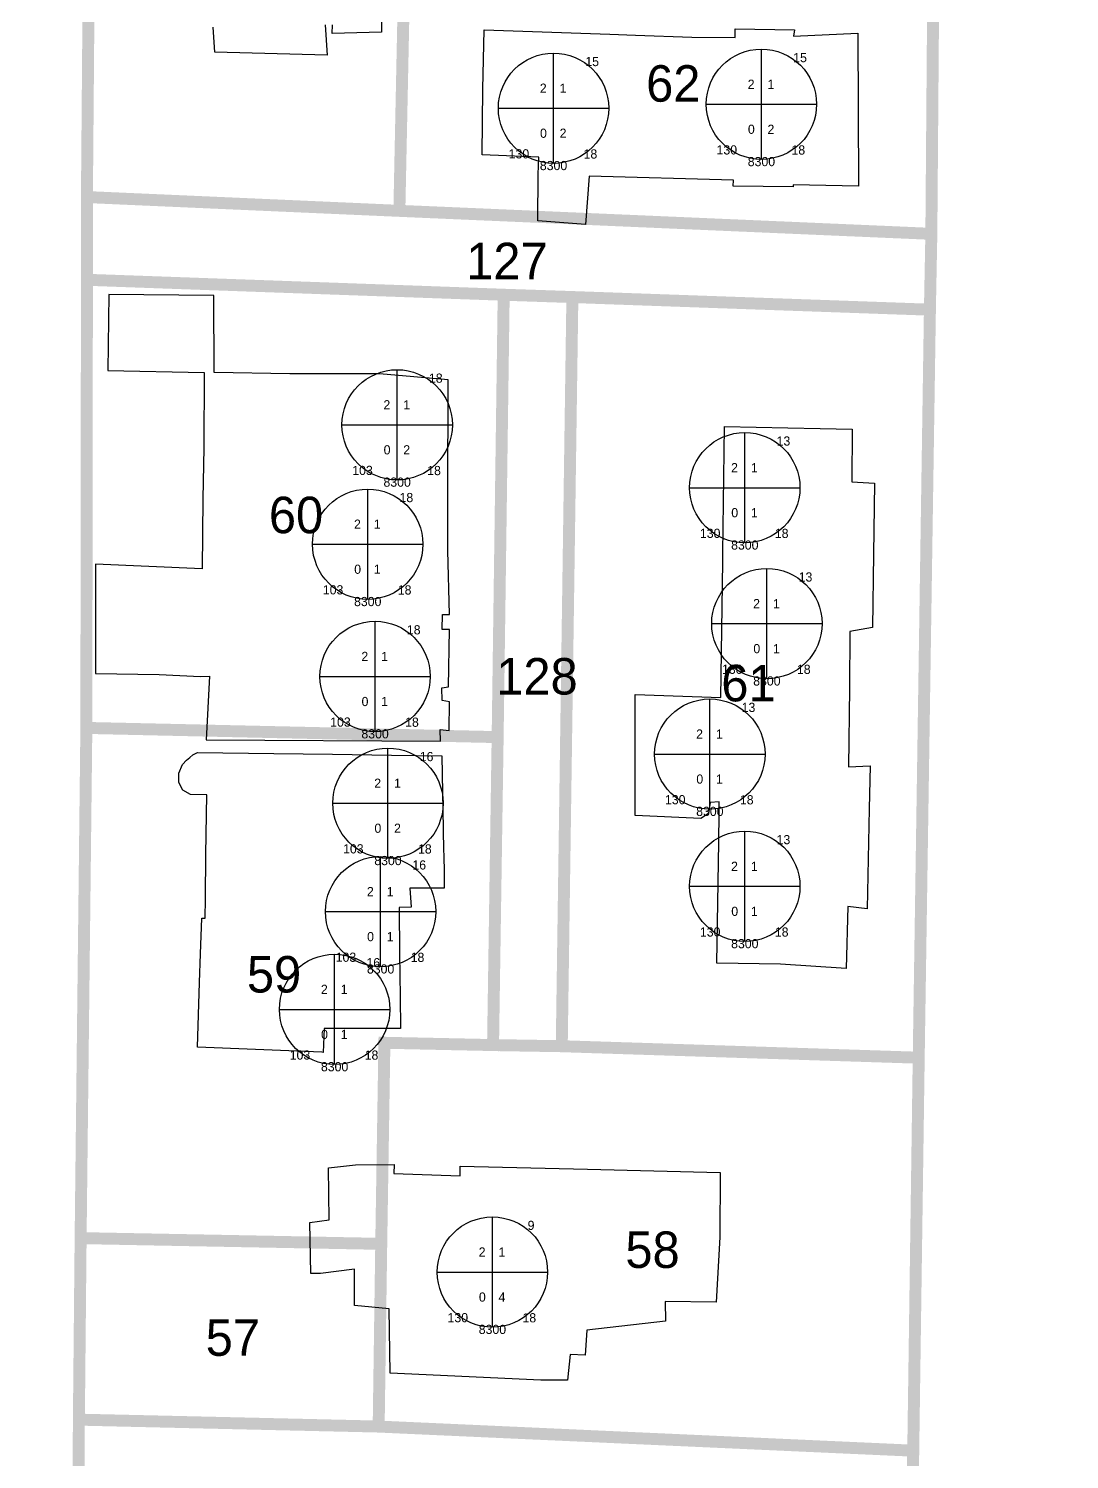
# Model space of a CAD drawing. Header units: inches. Extents: x 179568 to 180433, y 653998 to 654850.
# Drawn here: x 180125.1 to 180181.7, y 654542 to 654619.9 of the extents above; entities that cross this region are included whole.
import ezdxf
from ezdxf.enums import TextEntityAlignment as Align

# ---------------------------------------------------------------- set-up
doc = ezdxf.new("R2010")
doc.units = ezdxf.units.IN
doc.header["$MEASUREMENT"] = 0
for name, color, linetype in [('2200', 254, 'Continuous'), ('2203', 7, 'Continuous'), ('2206', 255, 'Continuous'), ('9100', 255, 'Continuous'), ('chelkot lines', 1, 'Continuous'), ('chelkot numbers', 1, 'Continuous')]:
    doc.layers.add(name, color=color, linetype=linetype)
doc.styles.add('HEBTXT', font='HEBTXT.shx')
doc.styles.get("Standard").update_dxf_attribs({"font": 'arial.ttf'})

# ---------------------------------------------------------------- blocks, each defined once
blk = doc.blocks.new('2206')
at = {"color": 0, "lineweight": -2}
for p, q in [((0, -7.5), (0, 7.5)), ((-7.5, 0), (7.5, 0))]:
    blk.add_line(p, q, dxfattribs=at)
blk.add_circle((0, 0), 7.5, dxfattribs=at)
at = {"color": 0, "lineweight": -2, "style": 'HEBTXT'}
for tag, p in [('NUM-FLOORS', (-0.93, 2.1)), ('NUM-BUSNS-CUR', (-0.9, -4.02))]:
    blk.add_attdef(tag, text='', height=2, dxfattribs=at).set_placement(p, align=Align.RIGHT)
for tag, p in [('NUM-ENTR', (0.83, 2.1)), ('NUM-APTS-CUR', (0.83, -4.02))]:
    blk.add_attdef(tag, p, '', height=2, dxfattribs=at)
at = {"lineweight": -2, "style": 'HEBTXT', "flags": 1}
for tag, p in [('CITY-CODE', (0, -12.5)), ('STREET-CODE', (0, -15)), ('STRT_TYPE', (0, -27.5)), ('STREET-CODE-2', (0, -30))]:
    blk.add_attdef(tag, text='', height=2, dxfattribs=at).set_placement(p, align=Align.CENTER)
at = {"color": 0, "lineweight": -2, "style": 'HEBTXT'}
blk.add_attdef('BLDG-TYPE', text='', height=2, dxfattribs=at).set_placement((0, -22.5), align=Align.CENTER)
at = {"lineweight": -2, "style": 'HEBTXT'}
for tag, p in [('BLDG-NUM-2', (0, -32.5)), ('BLDG-LETTER-2', (0, -35))]:
    blk.add_attdef(tag, text='', height=2, dxfattribs=at).set_placement(p, align=Align.CENTER)
at = {"layer": '2203', "lineweight": -2, "style": 'HEBTXT'}
for tag, p in [('BLDG-NUM', (0, -17.5)), ('BLDG-LETTER', (0, -20))]:
    blk.add_attdef(tag, text='', height=2, dxfattribs=at).set_placement(p, align=Align.CENTER)

msp = doc.modelspace()

# ---------------------------------------------------------------- linework, layer by layer
at = {"layer": '2200'}
for points in [[(180144.34, 654624.8, 69.98), (180144.29, 654619.66, 69.98), (180141.62, 654619.58, 69.25), (180141.63, 654620.06, 69.38)], [(180141.23, 654620.05, 69.28), (180141.35, 654618.41, 68.45), (180135.24, 654618.57, 67.83), (180135.14, 654619.93, 67.83)]]:
    msp.add_polyline3d(points, dxfattribs=at)
for points in [[(180166.68, 654611.24, 72.49), (180163.42, 654611.28, 72.49), (180163.43, 654611.6, 69.34), (180155.59, 654611.83, 69.23), (180155.38, 654609.2, 66.23), (180152.8, 654609.39, 66.19), (180152.82, 654611.91, 69.19), (180152.85, 654612.85, 69.65), (180149.76, 654612.99, 69.86), (180149.81, 654616.55, 71.26), (180149.88, 654619.79, 69.52), (180156.71, 654619.54, 69.56), (180158.11, 654619.49, 69.56), (180161.16, 654619.38, 72.34), (180163.53, 654619.36, 72.38), (180163.53, 654619.83, 72.46), (180166.75, 654619.78, 72.5), (180166.69, 654619.44, 72.46), (180170.19, 654619.61, 71.78), (180170.22, 654611.29, 72.31), (180166.68, 654611.35, 72.52), (180166.68, 654611.35, 72.52)], [(180134.54, 654590.47, 68.67), (180128.74, 654590.721, 67.124), (180128.75, 654584.78, 67.79), (180132.21, 654584.72, 67.79), (180134.46, 654584.61, 67.79), (180134.95, 654584.63, 67.79), (180134.76, 654581.17, 67.79), (180147.51, 654581.1, 67.79), (180147.49, 654581.73, 67.79), (180147.98, 654581.68, 67.79), (180147.99, 654583.24, 67.79), (180147.59, 654583.3, 67.79), (180147.57, 654583.99, 67.79), (180147.94, 654584.05, 67.79), (180148, 654587.16, 67.79), (180147.6, 654587.167, 67.808), (180147.604, 654587.99, 68.67), (180148, 654587.98, 68.67), (180147.9, 654591.46, 68.67), (180147.91, 654594.34, 68.67), (180147.92, 654600.75, 68.67), (180144.18, 654601.07, 68.67), (180143.84, 654601.07, 68.67), (180142.87, 654601.07, 68.67), (180142.07, 654601.08, 68.67), (180141.15, 654601.08, 68.67), (180140.38, 654601.08, 68.67), (180139.31, 654601.08, 68.67), (180135.19, 654601.14, 68.67), (180135.18, 654605.34, 68.67), (180129.48, 654605.39, 68.67), (180129.41, 654601.25, 68.67), (180134.66, 654601.15, 68.67), (180134.63, 654597.04, 68.67), (180134.59, 654594.27, 68.67)], [(180169.76, 654587.06, 69.25), (180169.73, 654583.97, 69.25), (180169.69, 654579.69, 69.25), (180170.86, 654579.75, 68.9), (180170.81, 654577.42, 68.9), (180170.81, 654577.42, 68.9), (180170.7, 654571.97, 68.9), (180169.64, 654572.1, 69.25), (180169.55, 654568.72, 69.25), (180165.98, 654568.97, 70.45), (180162.53, 654569.01, 69.32), (180162.6, 654573.41, 69.32), (180162.63, 654575.6, 69.32), (180162.65, 654577.18, 69.32), (180162.65, 654577.18, 69.32), (180162.66, 654577.8, 69.32), (180162.16, 654577.76, 69.9), (180162.08, 654577.16, 69.9), (180161.66, 654576.88, 69.9), (180158.08, 654577.05, 69.9), (180158.08, 654583.63, 69.9), (180162.74, 654583.47, 69.32), (180162.85, 654590.84, 69.32), (180162.85, 654591.31, 69.32), (180162.95, 654598.21, 69.32), (180166.39, 654598.13, 70.45), (180168.14, 654598.1, 69.85), (180169.89, 654598.07, 69.25), (180169.86, 654595.2, 69.25), (180171.09, 654595.12, 68.9), (180171.04, 654591.27, 68.9), (180171.04, 654591.27, 68.9), (180170.98, 654587.27, 68.9)], [(180134.52, 654571.46, 69.66), (180134.7, 654571.47, 73.84), (180134.72, 654572.52, 73.83), (180134.75, 654574.92, 73.17), (180134.8, 654578.18, 72.27), (180133.92, 654578.2, 71.72), (180133.49, 654578.42, 71.21), (180133.28, 654578.84, 70.89), (180133.28, 654579.36, 70.84), (180133.47, 654579.82, 70.99), (180133.69, 654580.06, 71.16), (180133.87, 654580.21, 71.29), (180134.04, 654580.35, 71.43), (180134.3, 654580.47, 71.63), (180138.44, 654580.42, 71.71), (180141.63, 654580.38, 71.77), (180144.84, 654580.33, 71.83), (180147.57, 654580.3, 71.89), (180147.65, 654576.32, 71.91), (180147.67, 654575.11, 71.91), (180147.68, 654574.92, 71.91), (180147.68, 654574.92, 71.91), (180147.7, 654573.9, 71.92), (180147.71, 654573.09, 71.92), (180146.78, 654573.1, 71.92), (180145.84, 654573.1, 71.92), (180145.9, 654572.07, 71.92), (180145.26, 654572.05, 71.94), (180145.28, 654569.53, 69.88), (180145.28, 654569.53, 69.88), (180145.31, 654567.21, 67.98), (180145.32, 654565.47, 68.01), (180141.17, 654565.46, 70.68), (180141.12, 654564.16, 70.79), (180141.05, 654564.17, 70.81), (180134.29, 654564.45, 69.6), (180134.4, 654567.96, 69.63), (180134.45, 654569.53, 69.65), (180134.45, 654569.53, 69.65)], [(180148.58, 654557.45, 68.73), (180148.58, 654557.98, 68.73), (180155.49, 654557.81, 68.73), (180162.7, 654557.64, 68.73), (180162.69, 654554.12, 68.73), (180162.48, 654550.57, 68.73), (180159.72, 654550.61, 68.73), (180159.74, 654549.55, 68.73), (180155.45, 654549.05, 68.73), (180155.37, 654547.7, 68.73), (180154.55, 654547.74, 68.73), (180154.41, 654546.33, 68.73), (180152.96, 654546.34, 68.73), (180144.76, 654546.72, 70.53), (180144.72, 654550.21, 70.88), (180142.82, 654550.4, 68.15), (180142.83, 654552.38, 68.14), (180140.97, 654552.13, 68.73), (180140.45, 654552.13, 68.73), (180140.4, 654554.92, 68.73), (180141.45, 654555.05, 68.73), (180141.41, 654557.88, 68.73), (180142.89, 654558.05, 68.73), (180144.99, 654558.06, 68.73), (180144.96, 654557.57, 68.73), (180144.96, 654557.57, 68.73)]]:
    msp.add_polyline3d(points, close=True, dxfattribs=at)
at = {"layer": 'chelkot lines', "color": 160, "linetype": 'Continuous', "true_color": 0x2323ff, "const_width": 0.65}
for points in [[(180111.203, 654717.625), (180134.609, 654716.25), (180133, 654716.063), (180131.813, 654715.5), (180130.234, 654714.5), (180129.375, 654712.375), (180128.844, 654710.438), (180128.938, 654690.375), (180128.688, 654671.688), (180128.547, 654666.625), (180128.547, 654643.063), (180128.281, 654610.688), (180128.281, 654606.188), (180128.25, 654581.813), (180127.938, 654554.062), (180127.844, 654544.188), (180127.812, 654539.25), (180127.672, 654524), (180127.688, 654522.188), (180127.812, 654494.125), (180127.844, 654489.125), (180127.688, 654461.125)], [(180193.938, 654531.5), (180172.953, 654531.438), (180173.125, 654538.438), (180173.203, 654542.5), (180173.203, 654542.5), (180173.5, 654563.875), (180174.109, 654604.562), (180174.187, 654608.688), (180174.313, 654625)]]:
    msp.add_lwpolyline(points, dxfattribs=at)
for points in [[(180128.281, 654610.688), (180128.547, 654643.063), (180150.781, 654642.938), (180150.484, 654625.125), (180145.578, 654625.125), (180145.266, 654609.938), (180128.281, 654610.688)], [(180145.578, 654625.125), (180150.484, 654625.125), (180154.688, 654625.063), (180174.313, 654625), (180174.187, 654608.688), (180145.266, 654609.938), (180145.578, 654625.125)], [(180150.938, 654605.375), (180128.281, 654606.188), (180128.281, 654610.688), (180145.266, 654609.938), (180174.187, 654608.688), (180174.109, 654604.562), (180154.672, 654605.25), (180150.938, 654605.375)], [(180150.609, 654581.313), (180128.25, 654581.813), (180128.281, 654606.188), (180150.938, 654605.375), (180150.609, 654581.313)], [(180154.672, 654605.25), (180154.094, 654564.5), (180150.359, 654564.562), (180150.609, 654581.313), (180150.938, 654605.375), (180154.672, 654605.25)], [(180174.109, 654604.562), (180173.5, 654563.875), (180154.094, 654564.5), (180154.672, 654605.25), (180174.109, 654604.562)], [(180127.938, 654554.062), (180128.25, 654581.813), (180150.609, 654581.313), (180150.359, 654564.562), (180144.453, 654564.688), (180144.281, 654553.75), (180127.938, 654554.062)], [(180144.281, 654553.75), (180144.453, 654564.688), (180150.359, 654564.562), (180154.094, 654564.5), (180173.5, 654563.875), (180173.203, 654542.5), (180144.141, 654543.812), (180144.281, 654553.75)], [(180144.281, 654553.75), (180144.141, 654543.812), (180127.844, 654544.188), (180127.938, 654554.062), (180144.281, 654553.75)], [(180173.203, 654542.5), (180173.125, 654538.438), (180127.812, 654539.25), (180127.844, 654544.188), (180144.141, 654543.812), (180173.203, 654542.5)]]:
    msp.add_lwpolyline(points, close=True, dxfattribs=at)

# ---------------------------------------------------------------- block references
at = {"layer": '2206'}
ref = msp.add_blockref('2206', (180153.647, 654615.521), dxfattribs=dict(at, xscale=0.4, yscale=0.4))
ref.add_attrib('CITY_CODE', '8300', dxfattribs={"layer": '9100', "color": 7, "height": 0.5, "style": 'HEBTXT'}).set_placement((180153.647, 654612.153), align=Align.CENTER)
ref.add_attrib('STREET_COD', '130', dxfattribs={"layer": '9100', "color": 7, "height": 0.5, "style": 'HEBTXT'}).set_placement((180151.765, 654612.79), align=Align.CENTER)
ref.add_attrib('BLDG_NUM', '15', dxfattribs={"layer": '2203', "color": 7, "height": 0.5, "style": 'HEBTXT'}).set_placement((180155.748, 654617.81), align=Align.CENTER)
ref.add_attrib('STRT_TYPE', '18', dxfattribs={"layer": '9100', "color": 7, "height": 0.5, "style": 'HEBTXT'}).set_placement((180155.653, 654612.784), align=Align.CENTER)
ref.add_attrib('NUM_FLOORS', '2', dxfattribs={"layer": '0', "color": 0, "height": 0.5, "style": 'HEBTXT'}).set_placement((180153.274, 654616.36), align=Align.RIGHT)
ref.add_attrib('NUM_ENTR', '1', (180153.979, 654616.36), dxfattribs={"layer": '0', "color": 0, "height": 0.5, "style": 'HEBTXT'})
ref.add_attrib('NUM_APTS_C', '2', (180153.979, 654613.911), dxfattribs={"layer": '0', "color": 0, "height": 0.5, "style": 'HEBTXT'})
ref.add_attrib('NUM_BUSNS_', '0', dxfattribs={"layer": '0', "color": 0, "height": 0.5, "style": 'HEBTXT'}).set_placement((180153.285, 654613.911), align=Align.RIGHT)
ref = msp.add_blockref('2206', (180164.949, 654615.736), dxfattribs=dict(at, xscale=0.4, yscale=0.4))
ref.add_attrib('CITY_CODE', '8300', dxfattribs={"layer": '9100', "color": 7, "height": 0.5, "style": 'HEBTXT'}).set_placement((180164.949, 654612.368), align=Align.CENTER)
ref.add_attrib('STREET_COD', '130', dxfattribs={"layer": '9100', "color": 7, "height": 0.5, "style": 'HEBTXT'}).set_placement((180163.067, 654613.005), align=Align.CENTER)
ref.add_attrib('BLDG_NUM', '15', dxfattribs={"layer": '2203', "color": 7, "height": 0.5, "style": 'HEBTXT'}).set_placement((180167.05, 654618.025), align=Align.CENTER)
ref.add_attrib('STRT_TYPE', '18', dxfattribs={"layer": '9100', "color": 7, "height": 0.5, "style": 'HEBTXT'}).set_placement((180166.955, 654612.999), align=Align.CENTER)
ref.add_attrib('NUM_FLOORS', '2', dxfattribs={"layer": '0', "color": 0, "height": 0.5, "style": 'HEBTXT'}).set_placement((180164.576, 654616.575), align=Align.RIGHT)
ref.add_attrib('NUM_ENTR', '1', (180165.281, 654616.575), dxfattribs={"layer": '0', "color": 0, "height": 0.5, "style": 'HEBTXT'})
ref.add_attrib('NUM_APTS_C', '2', (180165.281, 654614.126), dxfattribs={"layer": '0', "color": 0, "height": 0.5, "style": 'HEBTXT'})
ref.add_attrib('NUM_BUSNS_', '0', dxfattribs={"layer": '0', "color": 0, "height": 0.5, "style": 'HEBTXT'}).set_placement((180164.587, 654614.126), align=Align.RIGHT)
ref = msp.add_blockref('2206', (180145.146, 654598.299), dxfattribs=dict(at, xscale=0.4, yscale=0.4))
ref.add_attrib('CITY_CODE', '8300', dxfattribs={"layer": '9100', "color": 7, "height": 0.5, "style": 'HEBTXT'}).set_placement((180145.146, 654594.932), align=Align.CENTER)
ref.add_attrib('STREET_COD', '103', dxfattribs={"layer": '9100', "color": 7, "height": 0.5, "style": 'HEBTXT'}).set_placement((180143.264, 654595.569), align=Align.CENTER)
ref.add_attrib('BLDG_NUM', '18', dxfattribs={"layer": '2203', "color": 7, "height": 0.5, "style": 'HEBTXT'}).set_placement((180147.247, 654600.589), align=Align.CENTER)
ref.add_attrib('STRT_TYPE', '18', dxfattribs={"layer": '9100', "color": 7, "height": 0.5, "style": 'HEBTXT'}).set_placement((180147.152, 654595.563), align=Align.CENTER)
ref.add_attrib('NUM_FLOORS', '2', dxfattribs={"layer": '0', "color": 0, "height": 0.5, "style": 'HEBTXT'}).set_placement((180144.773, 654599.139), align=Align.RIGHT)
ref.add_attrib('NUM_ENTR', '1', (180145.478, 654599.139), dxfattribs={"layer": '0', "color": 0, "height": 0.5, "style": 'HEBTXT'})
ref.add_attrib('NUM_APTS_C', '2', (180145.478, 654596.69), dxfattribs={"layer": '0', "color": 0, "height": 0.5, "style": 'HEBTXT'})
ref.add_attrib('NUM_BUSNS_', '0', dxfattribs={"layer": '0', "color": 0, "height": 0.5, "style": 'HEBTXT'}).set_placement((180144.784, 654596.69), align=Align.RIGHT)
ref = msp.add_blockref('2206', (180164.045, 654594.88), dxfattribs=dict(at, xscale=0.4, yscale=0.4))
ref.add_attrib('CITY_CODE', '8300', dxfattribs={"layer": '9100', "color": 7, "height": 0.5, "style": 'HEBTXT'}).set_placement((180164.045, 654591.512), align=Align.CENTER)
ref.add_attrib('STREET_COD', '130', dxfattribs={"layer": '9100', "color": 7, "height": 0.5, "style": 'HEBTXT'}).set_placement((180162.163, 654592.149), align=Align.CENTER)
ref.add_attrib('BLDG_NUM', '13', dxfattribs={"layer": '2203', "color": 7, "height": 0.5, "style": 'HEBTXT'}).set_placement((180166.146, 654597.169), align=Align.CENTER)
ref.add_attrib('STRT_TYPE', '18', dxfattribs={"layer": '9100', "color": 7, "height": 0.5, "style": 'HEBTXT'}).set_placement((180166.051, 654592.143), align=Align.CENTER)
ref.add_attrib('NUM_FLOORS', '2', dxfattribs={"layer": '0', "color": 0, "height": 0.5, "style": 'HEBTXT'}).set_placement((180163.672, 654595.719), align=Align.RIGHT)
ref.add_attrib('NUM_ENTR', '1', (180164.377, 654595.719), dxfattribs={"layer": '0', "color": 0, "height": 0.5, "style": 'HEBTXT'})
ref.add_attrib('NUM_APTS_C', '1', (180164.377, 654593.27), dxfattribs={"layer": '0', "color": 0, "height": 0.5, "style": 'HEBTXT'})
ref.add_attrib('NUM_BUSNS_', '0', dxfattribs={"layer": '0', "color": 0, "height": 0.5, "style": 'HEBTXT'}).set_placement((180163.683, 654593.27), align=Align.RIGHT)
ref = msp.add_blockref('2206', (180143.546, 654591.805), dxfattribs=dict(at, xscale=0.4, yscale=0.4))
ref.add_attrib('CITY_CODE', '8300', dxfattribs={"layer": '9100', "color": 7, "height": 0.5, "style": 'HEBTXT'}).set_placement((180143.546, 654588.437), align=Align.CENTER)
ref.add_attrib('STREET_COD', '103', dxfattribs={"layer": '9100', "color": 7, "height": 0.5, "style": 'HEBTXT'}).set_placement((180141.664, 654589.075), align=Align.CENTER)
ref.add_attrib('BLDG_NUM', '18', dxfattribs={"layer": '2203', "color": 7, "height": 0.5, "style": 'HEBTXT'}).set_placement((180145.647, 654594.094), align=Align.CENTER)
ref.add_attrib('STRT_TYPE', '18', dxfattribs={"layer": '9100', "color": 7, "height": 0.5, "style": 'HEBTXT'}).set_placement((180145.552, 654589.068), align=Align.CENTER)
ref.add_attrib('NUM_FLOORS', '2', dxfattribs={"layer": '0', "color": 0, "height": 0.5, "style": 'HEBTXT'}).set_placement((180143.173, 654592.645), align=Align.RIGHT)
ref.add_attrib('NUM_ENTR', '1', (180143.878, 654592.645), dxfattribs={"layer": '0', "color": 0, "height": 0.5, "style": 'HEBTXT'})
ref.add_attrib('NUM_APTS_C', '1', (180143.878, 654590.195), dxfattribs={"layer": '0', "color": 0, "height": 0.5, "style": 'HEBTXT'})
ref.add_attrib('NUM_BUSNS_', '0', dxfattribs={"layer": '0', "color": 0, "height": 0.5, "style": 'HEBTXT'}).set_placement((180143.184, 654590.195), align=Align.RIGHT)
ref = msp.add_blockref('2206', (180165.245, 654587.486), dxfattribs=dict(at, xscale=0.4, yscale=0.4))
ref.add_attrib('CITY_CODE', '8300', dxfattribs={"layer": '9100', "color": 7, "height": 0.5, "style": 'HEBTXT'}).set_placement((180165.245, 654584.118), align=Align.CENTER)
ref.add_attrib('STREET_COD', '130', dxfattribs={"layer": '9100', "color": 7, "height": 0.5, "style": 'HEBTXT'}).set_placement((180163.363, 654584.755), align=Align.CENTER)
ref.add_attrib('BLDG_NUM', '13', dxfattribs={"layer": '2203', "color": 7, "height": 0.5, "style": 'HEBTXT'}).set_placement((180167.346, 654589.775), align=Align.CENTER)
ref.add_attrib('STRT_TYPE', '18', dxfattribs={"layer": '9100', "color": 7, "height": 0.5, "style": 'HEBTXT'}).set_placement((180167.251, 654584.749), align=Align.CENTER)
ref.add_attrib('NUM_FLOORS', '2', dxfattribs={"layer": '0', "color": 0, "height": 0.5, "style": 'HEBTXT'}).set_placement((180164.872, 654588.325), align=Align.RIGHT)
ref.add_attrib('NUM_ENTR', '1', (180165.577, 654588.325), dxfattribs={"layer": '0', "color": 0, "height": 0.5, "style": 'HEBTXT'})
ref.add_attrib('NUM_APTS_C', '1', (180165.577, 654585.876), dxfattribs={"layer": '0', "color": 0, "height": 0.5, "style": 'HEBTXT'})
ref.add_attrib('NUM_BUSNS_', '0', dxfattribs={"layer": '0', "color": 0, "height": 0.5, "style": 'HEBTXT'}).set_placement((180164.883, 654585.876), align=Align.RIGHT)
ref = msp.add_blockref('2206', (180143.946, 654584.611), dxfattribs=dict(at, xscale=0.4, yscale=0.4))
ref.add_attrib('CITY_CODE', '8300', dxfattribs={"layer": '9100', "color": 7, "height": 0.5, "style": 'HEBTXT'}).set_placement((180143.946, 654581.243), align=Align.CENTER)
ref.add_attrib('STREET_COD', '103', dxfattribs={"layer": '9100', "color": 7, "height": 0.5, "style": 'HEBTXT'}).set_placement((180142.064, 654581.88), align=Align.CENTER)
ref.add_attrib('BLDG_NUM', '18', dxfattribs={"layer": '2203', "color": 7, "height": 0.5, "style": 'HEBTXT'}).set_placement((180146.047, 654586.9), align=Align.CENTER)
ref.add_attrib('STRT_TYPE', '18', dxfattribs={"layer": '9100', "color": 7, "height": 0.5, "style": 'HEBTXT'}).set_placement((180145.952, 654581.874), align=Align.CENTER)
ref.add_attrib('NUM_FLOORS', '2', dxfattribs={"layer": '0', "color": 0, "height": 0.5, "style": 'HEBTXT'}).set_placement((180143.573, 654585.45), align=Align.RIGHT)
ref.add_attrib('NUM_ENTR', '1', (180144.278, 654585.45), dxfattribs={"layer": '0', "color": 0, "height": 0.5, "style": 'HEBTXT'})
ref.add_attrib('NUM_APTS_C', '1', (180144.278, 654583.001), dxfattribs={"layer": '0', "color": 0, "height": 0.5, "style": 'HEBTXT'})
ref.add_attrib('NUM_BUSNS_', '0', dxfattribs={"layer": '0', "color": 0, "height": 0.5, "style": 'HEBTXT'}).set_placement((180143.584, 654583.001), align=Align.RIGHT)
ref = msp.add_blockref('2206', (180162.145, 654580.391), dxfattribs=dict(at, xscale=0.4, yscale=0.4))
ref.add_attrib('CITY_CODE', '8300', dxfattribs={"layer": '9100', "color": 7, "height": 0.5, "style": 'HEBTXT'}).set_placement((180162.145, 654577.024), align=Align.CENTER)
ref.add_attrib('STREET_COD', '130', dxfattribs={"layer": '9100', "color": 7, "height": 0.5, "style": 'HEBTXT'}).set_placement((180160.263, 654577.661), align=Align.CENTER)
ref.add_attrib('BLDG_NUM', '13', dxfattribs={"layer": '2203', "color": 7, "height": 0.5, "style": 'HEBTXT'}).set_placement((180164.246, 654582.681), align=Align.CENTER)
ref.add_attrib('STRT_TYPE', '18', dxfattribs={"layer": '9100', "color": 7, "height": 0.5, "style": 'HEBTXT'}).set_placement((180164.151, 654577.655), align=Align.CENTER)
ref.add_attrib('NUM_FLOORS', '2', dxfattribs={"layer": '0', "color": 0, "height": 0.5, "style": 'HEBTXT'}).set_placement((180161.772, 654581.231), align=Align.RIGHT)
ref.add_attrib('NUM_ENTR', '1', (180162.477, 654581.231), dxfattribs={"layer": '0', "color": 0, "height": 0.5, "style": 'HEBTXT'})
ref.add_attrib('NUM_APTS_C', '1', (180162.477, 654578.782), dxfattribs={"layer": '0', "color": 0, "height": 0.5, "style": 'HEBTXT'})
ref.add_attrib('NUM_BUSNS_', '0', dxfattribs={"layer": '0', "color": 0, "height": 0.5, "style": 'HEBTXT'}).set_placement((180161.783, 654578.782), align=Align.RIGHT)
ref = msp.add_blockref('2206', (180144.646, 654577.716), dxfattribs=dict(at, xscale=0.4, yscale=0.4))
ref.add_attrib('CITY_CODE', '8300', dxfattribs={"layer": '9100', "color": 7, "height": 0.5, "style": 'HEBTXT'}).set_placement((180144.646, 654574.349), align=Align.CENTER)
ref.add_attrib('STREET_COD', '103', dxfattribs={"layer": '9100', "color": 7, "height": 0.5, "style": 'HEBTXT'}).set_placement((180142.764, 654574.986), align=Align.CENTER)
ref.add_attrib('BLDG_NUM', '16', dxfattribs={"layer": '2203', "color": 7, "height": 0.5, "style": 'HEBTXT'}).set_placement((180146.747, 654580.005), align=Align.CENTER)
ref.add_attrib('STRT_TYPE', '18', dxfattribs={"layer": '9100', "color": 7, "height": 0.5, "style": 'HEBTXT'}).set_placement((180146.652, 654574.98), align=Align.CENTER)
ref.add_attrib('NUM_FLOORS', '2', dxfattribs={"layer": '0', "color": 0, "height": 0.5, "style": 'HEBTXT'}).set_placement((180144.273, 654578.556), align=Align.RIGHT)
ref.add_attrib('NUM_ENTR', '1', (180144.978, 654578.556), dxfattribs={"layer": '0', "color": 0, "height": 0.5, "style": 'HEBTXT'})
ref.add_attrib('NUM_APTS_C', '2', (180144.978, 654576.107), dxfattribs={"layer": '0', "color": 0, "height": 0.5, "style": 'HEBTXT'})
ref.add_attrib('NUM_BUSNS_', '0', dxfattribs={"layer": '0', "color": 0, "height": 0.5, "style": 'HEBTXT'}).set_placement((180144.284, 654576.107), align=Align.RIGHT)
ref = msp.add_blockref('2206', (180164.045, 654573.197), dxfattribs=dict(at, xscale=0.4, yscale=0.4))
ref.add_attrib('CITY_CODE', '8300', dxfattribs={"layer": '9100', "color": 7, "height": 0.5, "style": 'HEBTXT'}).set_placement((180164.045, 654569.83), align=Align.CENTER)
ref.add_attrib('STREET_COD', '130', dxfattribs={"layer": '9100', "color": 7, "height": 0.5, "style": 'HEBTXT'}).set_placement((180162.163, 654570.467), align=Align.CENTER)
ref.add_attrib('BLDG_NUM', '13', dxfattribs={"layer": '2203', "color": 7, "height": 0.5, "style": 'HEBTXT'}).set_placement((180166.146, 654575.487), align=Align.CENTER)
ref.add_attrib('STRT_TYPE', '18', dxfattribs={"layer": '9100', "color": 7, "height": 0.5, "style": 'HEBTXT'}).set_placement((180166.051, 654570.461), align=Align.CENTER)
ref.add_attrib('NUM_FLOORS', '2', dxfattribs={"layer": '0', "color": 0, "height": 0.5, "style": 'HEBTXT'}).set_placement((180163.672, 654574.037), align=Align.RIGHT)
ref.add_attrib('NUM_ENTR', '1', (180164.377, 654574.037), dxfattribs={"layer": '0', "color": 0, "height": 0.5, "style": 'HEBTXT'})
ref.add_attrib('NUM_APTS_C', '1', (180164.377, 654571.588), dxfattribs={"layer": '0', "color": 0, "height": 0.5, "style": 'HEBTXT'})
ref.add_attrib('NUM_BUSNS_', '0', dxfattribs={"layer": '0', "color": 0, "height": 0.5, "style": 'HEBTXT'}).set_placement((180163.683, 654571.588), align=Align.RIGHT)
ref = msp.add_blockref('2206', (180144.246, 654571.821), dxfattribs=dict(at, xscale=0.4, yscale=0.4))
ref.add_attrib('CITY_CODE', '8300', dxfattribs={"layer": '9100', "color": 7, "height": 0.5, "style": 'HEBTXT'}).set_placement((180144.246, 654568.453), align=Align.CENTER)
ref.add_attrib('STREET_COD', '103', dxfattribs={"layer": '9100', "color": 7, "height": 0.5, "style": 'HEBTXT'}).set_placement((180142.364, 654569.091), align=Align.CENTER)
ref.add_attrib('BLDG_NUM', '16', dxfattribs={"layer": '2203', "color": 7, "height": 0.5, "style": 'HEBTXT'}).set_placement((180146.347, 654574.11), align=Align.CENTER)
ref.add_attrib('STRT_TYPE', '18', dxfattribs={"layer": '9100', "color": 7, "height": 0.5, "style": 'HEBTXT'}).set_placement((180146.252, 654569.085), align=Align.CENTER)
ref.add_attrib('NUM_FLOORS', '2', dxfattribs={"layer": '0', "color": 0, "height": 0.5, "style": 'HEBTXT'}).set_placement((180143.873, 654572.661), align=Align.RIGHT)
ref.add_attrib('NUM_ENTR', '1', (180144.578, 654572.661), dxfattribs={"layer": '0', "color": 0, "height": 0.5, "style": 'HEBTXT'})
ref.add_attrib('NUM_APTS_C', '1', (180144.578, 654570.212), dxfattribs={"layer": '0', "color": 0, "height": 0.5, "style": 'HEBTXT'})
ref.add_attrib('NUM_BUSNS_', '0', dxfattribs={"layer": '0', "color": 0, "height": 0.5, "style": 'HEBTXT'}).set_placement((180143.884, 654570.212), align=Align.RIGHT)
ref = msp.add_blockref('2206', (180141.746, 654566.503), dxfattribs=dict(at, xscale=0.4, yscale=0.4))
ref.add_attrib('CITY_CODE', '8300', dxfattribs={"layer": '9100', "color": 7, "height": 0.5, "style": 'HEBTXT'}).set_placement((180141.746, 654563.135), align=Align.CENTER)
ref.add_attrib('STREET_COD', '103', dxfattribs={"layer": '9100', "color": 7, "height": 0.5, "style": 'HEBTXT'}).set_placement((180139.864, 654563.773), align=Align.CENTER)
ref.add_attrib('BLDG_NUM', '16', dxfattribs={"layer": '2203', "color": 7, "height": 0.5, "style": 'HEBTXT'}).set_placement((180143.847, 654568.792), align=Align.CENTER)
ref.add_attrib('STRT_TYPE', '18', dxfattribs={"layer": '9100', "color": 7, "height": 0.5, "style": 'HEBTXT'}).set_placement((180143.752, 654563.766), align=Align.CENTER)
ref.add_attrib('NUM_FLOORS', '2', dxfattribs={"layer": '0', "color": 0, "height": 0.5, "style": 'HEBTXT'}).set_placement((180141.373, 654567.343), align=Align.RIGHT)
ref.add_attrib('NUM_ENTR', '1', (180142.078, 654567.343), dxfattribs={"layer": '0', "color": 0, "height": 0.5, "style": 'HEBTXT'})
ref.add_attrib('NUM_APTS_C', '1', (180142.078, 654564.894), dxfattribs={"layer": '0', "color": 0, "height": 0.5, "style": 'HEBTXT'})
ref.add_attrib('NUM_BUSNS_', '0', dxfattribs={"layer": '0', "color": 0, "height": 0.5, "style": 'HEBTXT'}).set_placement((180141.384, 654564.894), align=Align.RIGHT)
ref = msp.add_blockref('2206', (180150.325, 654552.216), dxfattribs=dict(at, xscale=0.4, yscale=0.4))
ref.add_attrib('CITY_CODE', '8300', dxfattribs={"layer": '9100', "color": 7, "height": 0.5, "style": 'HEBTXT'}).set_placement((180150.325, 654548.848), align=Align.CENTER)
ref.add_attrib('STREET_COD', '130', dxfattribs={"layer": '9100', "color": 7, "height": 0.5, "style": 'HEBTXT'}).set_placement((180148.443, 654549.486), align=Align.CENTER)
ref.add_attrib('BLDG_NUM', '9', dxfattribs={"layer": '2203', "color": 7, "height": 0.5, "style": 'HEBTXT'}).set_placement((180152.426, 654554.505), align=Align.CENTER)
ref.add_attrib('STRT_TYPE', '18', dxfattribs={"layer": '9100', "color": 7, "height": 0.5, "style": 'HEBTXT'}).set_placement((180152.331, 654549.479), align=Align.CENTER)
ref.add_attrib('NUM_FLOORS', '2', dxfattribs={"layer": '0', "color": 0, "height": 0.5, "style": 'HEBTXT'}).set_placement((180149.952, 654553.056), align=Align.RIGHT)
ref.add_attrib('NUM_ENTR', '1', (180150.658, 654553.056), dxfattribs={"layer": '0', "color": 0, "height": 0.5, "style": 'HEBTXT'})
ref.add_attrib('NUM_APTS_C', '4', (180150.658, 654550.607), dxfattribs={"layer": '0', "color": 0, "height": 0.5, "style": 'HEBTXT'})
ref.add_attrib('NUM_BUSNS_', '0', dxfattribs={"layer": '0', "color": 0, "height": 0.5, "style": 'HEBTXT'}).set_placement((180149.963, 654550.607), align=Align.RIGHT)

# ---------------------------------------------------------------- texts
at = {"layer": 'chelkot numbers', "color": 160, "true_color": 0x2323ff, "char_height": 0.2, "attachment_point": 7}
for s, insert, width in [('\\fMS Shell Dlg 2|i0|b0;\\H1.98443;62', (180158.682, 654615.848), 2.91049), ('\\fMS Shell Dlg 2|i0|b0;\\H1.98443;127', (180148.9, 654606.218), 4.36574), ('\\fMS Shell Dlg 2|i0|b0;\\H1.98443;60', (180138.173, 654592.376), 2.91049), ('\\fMS Shell Dlg 2|i0|b0;\\H1.98443;128', (180150.534, 654583.602), 4.36574), ('\\fMS Shell Dlg 2|i0|b0;\\H1.98443;61', (180162.768, 654583.23), 2.91049), ('\\fMS Shell Dlg 2|i0|b0;\\H1.98443;59', (180136.978, 654567.393), 2.91049), ('\\fMS Shell Dlg 2|i0|b0;\\H1.98443;58', (180157.554, 654552.412), 2.91049), ('\\fMS Shell Dlg 2|i0|b0;\\H1.98443;57', (180134.737, 654547.632), 2.91049)]:
    msp.add_mtext(s, dxfattribs=dict(at, insert=insert, width=width))

doc.saveas('drawing.dxf')
